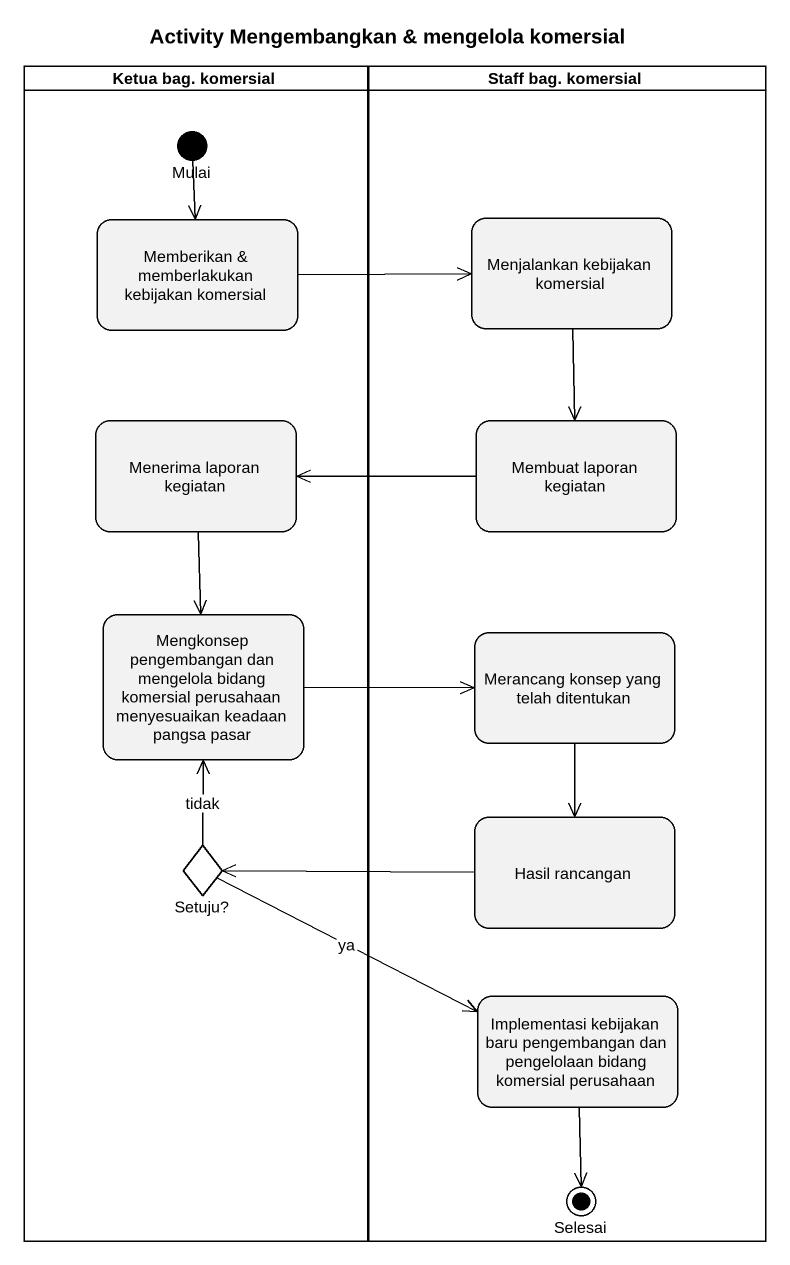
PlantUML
@startuml
title Activity Mengembangkan & mengelola komersial
hide empty description
state "Ketua bag. komersial" as Ketua_bag_komersial <<partition>> {
  state Mulai <<start>>
  state "Memberikan & memberlakukan kebijakan komersial" as Memberikan_memberlakukan
  state "Menerima laporan kegiatan" as Menerima_laporan_kegiatan
  state "Mengkonsep pengembangan dan mengelola bidang komersial perusahaan menyesuaikan keadaan pangsa pasar" as Mengkonsep_pengembangan_dan
  state "Setuju?" as Setuju <<choice>>
}
state "Staff bag. komersial" as Staff_bag_komersial <<partition>> {
  state "Menjalankan kebijakan komersial" as Menjalankan_kebijakan
  state "Membuat laporan kegiatan" as Membuat_laporan_kegiatan
  state "Merancang konsep yang telah ditentukan" as Merancang_konsep_yang_telah
  state "Hasil rancangan" as Hasil_rancangan
  state "Implementasi kebijakan baru pengembangan dan pengelolaan bidang komersial perusahaan" as Implementasi_kebijakan_baru
  state Selesai <<end>>
}
Mulai --> Memberikan_memberlakukan
Memberikan_memberlakukan -right-> Menjalankan_kebijakan
Menjalankan_kebijakan --> Membuat_laporan_kegiatan
Menerima_laporan_kegiatan --> Mengkonsep_pengembangan_dan
Membuat_laporan_kegiatan -left-> Menerima_laporan_kegiatan
Mengkonsep_pengembangan_dan -right-> Merancang_konsep_yang_telah
Merancang_konsep_yang_telah --> Hasil_rancangan
Setuju -up-> Mengkonsep_pengembangan_dan : tidak
Setuju -right-> Implementasi_kebijakan_baru : ya
Hasil_rancangan -left-> Setuju
Implementasi_kebijakan_baru --> Selesai
@enduml
